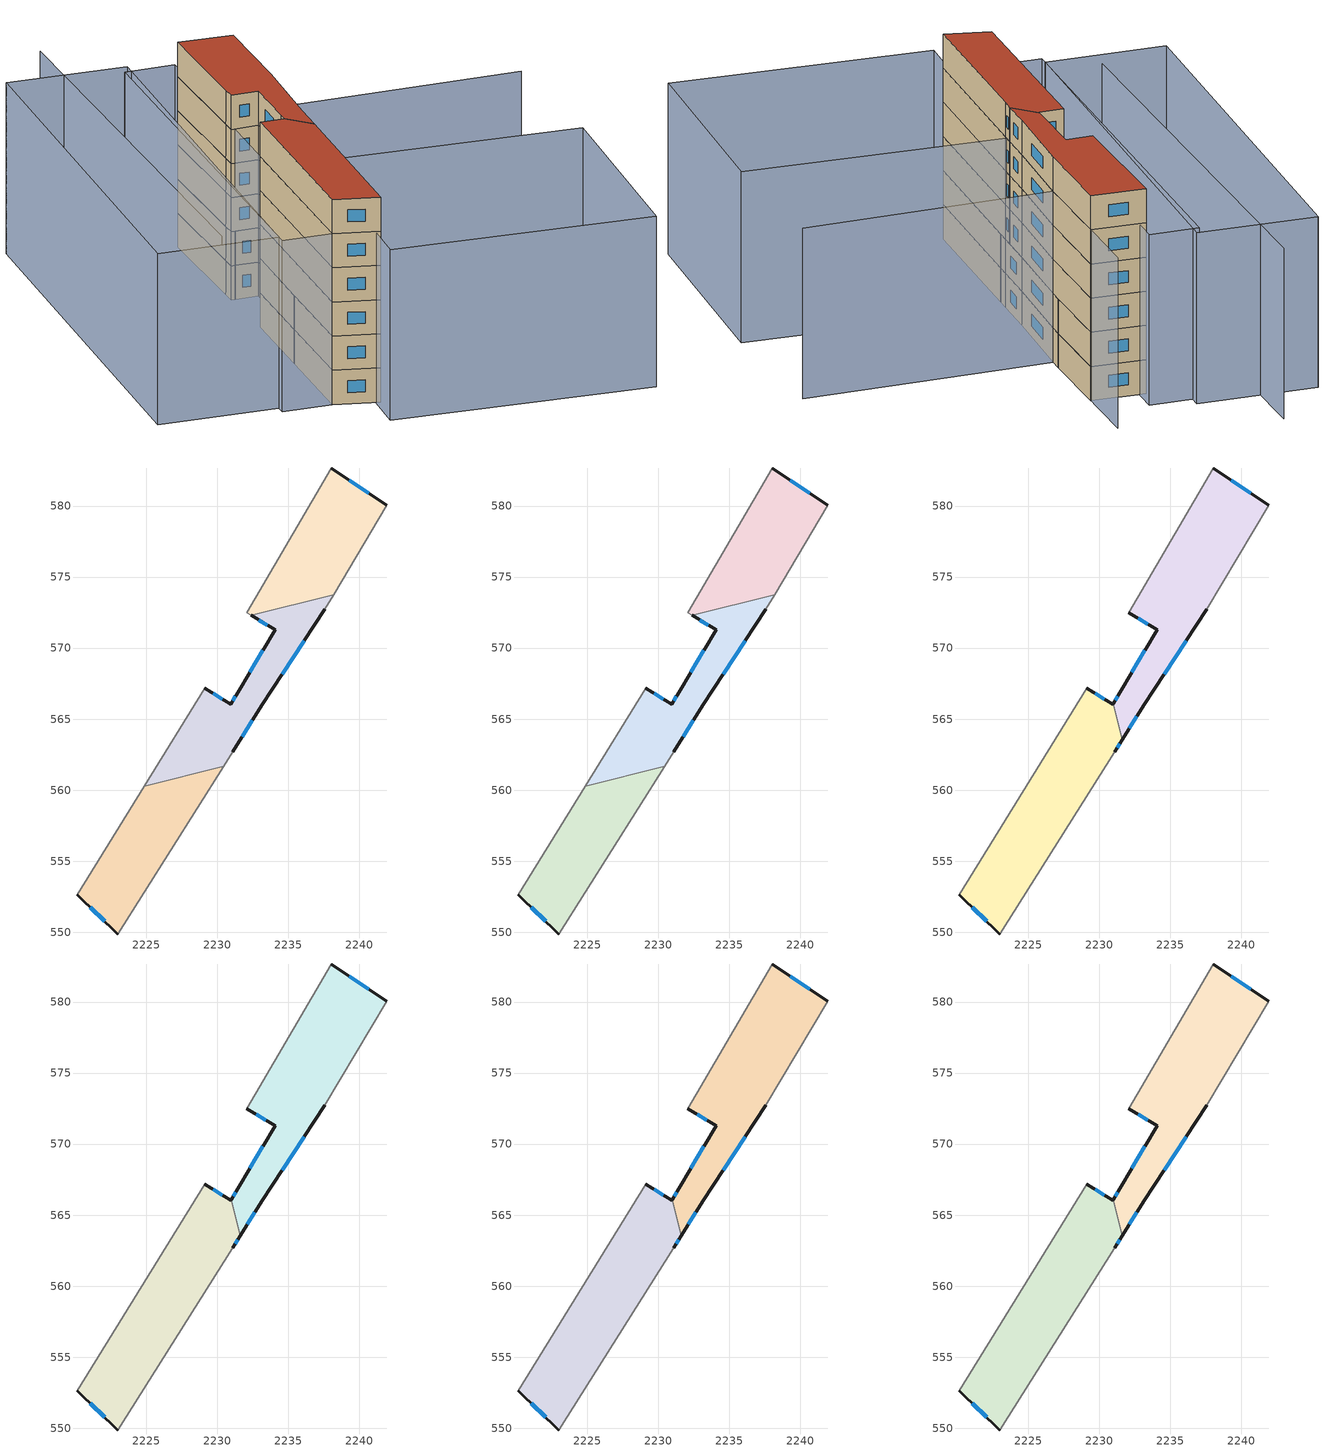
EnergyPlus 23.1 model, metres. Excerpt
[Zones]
e83cf6e7be845eeb_F0_dwelling_0
 floor ground (EU_floor_Construction): 2230.44,561.69 2222.99,549.88 2220.13,552.66 2224.85,560.28 z0
 wall outside (EU_wall_Construction): 2220.13,552.66 2222.99,549.88 z0:3
 wall adiabatic (EU_wall_Construction): 2222.99,549.88 2230.44,561.69 / 2224.85,560.28 2220.13,552.66 z0:3
 wall to e83cf6e7be845eeb_F0_dwelling_1 (EU_wall_Construction): 2230.44,561.69 2224.85,560.28 z0:3
 window (EU_Window_Construction): 2221.06,551.75 2222.06,550.78 z0.98:2.02
e83cf6e7be845eeb_F0_dwelling_1
 floor ground (EU_floor_Construction): 2238.18,573.77 2237.56,572.72 2233.12,565.97 2231.07,562.7 2230.44,561.69 2224.85,560.28 2229.12,567.17 2230.93,566.04 2231.43,566.87 2234.07,571.29 2232.38,572.3 z0
 wall outside (EU_wall_Construction): 2231.07,562.7 2233.12,565.97 2237.56,572.72 / 2232.38,572.3 2234.07,571.29 2231.43,566.87 2230.93,566.04 2229.12,567.17 z0:3
 wall adiabatic (EU_wall_Construction): 2237.56,572.72 2238.18,573.77 / 2230.44,561.69 2231.07,562.7 / 2229.12,567.17 2224.85,560.28 z0:3
 wall to e83cf6e7be845eeb_F0_dwelling_2 (EU_wall_Construction): 2238.18,573.77 2232.38,572.3 z0:3
 window (EU_Window_Construction): 2234.56,568.17 2236.12,570.53 / 2231.74,563.76 2232.45,564.91 / 2230.34,566.41 2229.71,566.8 / 2231.27,566.6 2231.09,566.3 / 2233.21,569.85 2232.29,568.31 / 2232.93,571.97 2233.52,571.62 z0.98:2.02
e83cf6e7be845eeb_F0_dwelling_2
 floor ground (EU_floor_Construction): 2241.93,580.07 2238.18,573.77 2232.38,572.3 2232.07,572.49 2232.68,573.5 2238.02,582.67 z0
 wall outside (EU_wall_Construction): 2241.93,580.07 2238.02,582.67 z0:3
 wall adiabatic (EU_wall_Construction): 2238.18,573.77 2241.93,580.07 / 2238.02,582.67 2232.68,573.5 2232.07,572.49 2232.38,572.3 z0:3
 window (EU_Window_Construction): 2240.66,580.91 2239.29,581.83 z0.98:2.02
e83cf6e7be845eeb_F1_dwelling_0
 floor to e83cf6e7be845eeb_F0_dwelling_0 (EU_floor_Construction): 2230.44,561.69 2222.99,549.88 2220.13,552.66 2224.85,560.28 z3
 wall outside (EU_wall_Construction): 2220.13,552.66 2222.99,549.88 z3:6
 wall adiabatic (EU_wall_Construction): 2222.99,549.88 2230.44,561.69 / 2224.85,560.28 2220.13,552.66 z3:6
 wall to e83cf6e7be845eeb_F1_dwelling_1 (EU_wall_Construction): 2230.44,561.69 2224.85,560.28 z3:6
 window (EU_Window_Construction): 2221.06,551.75 2222.06,550.78 z3.98:5.02
e83cf6e7be845eeb_F1_dwelling_1
 floor to e83cf6e7be845eeb_F0_dwelling_1 (EU_floor_Construction): 2238.18,573.77 2237.56,572.72 2233.12,565.97 2231.07,562.7 2230.44,561.69 2224.85,560.28 2229.12,567.17 2230.93,566.04 2231.43,566.87 2234.07,571.29 2232.38,572.3 z3
 wall outside (EU_wall_Construction): 2231.07,562.7 2233.12,565.97 2237.56,572.72 / 2232.38,572.3 2234.07,571.29 2231.43,566.87 2230.93,566.04 2229.12,567.17 z3:6
 wall adiabatic (EU_wall_Construction): 2237.56,572.72 2238.18,573.77 / 2230.44,561.69 2231.07,562.7 / 2229.12,567.17 2224.85,560.28 z3:6
 wall to e83cf6e7be845eeb_F1_dwelling_2 (EU_wall_Construction): 2238.18,573.77 2232.38,572.3 z3:6
 window (EU_Window_Construction): 2234.56,568.17 2236.12,570.53 / 2231.74,563.76 2232.45,564.91 / 2230.34,566.41 2229.71,566.8 / 2231.27,566.6 2231.09,566.3 / 2233.21,569.85 2232.29,568.31 / 2232.93,571.97 2233.52,571.62 z3.98:5.02
e83cf6e7be845eeb_F1_dwelling_2
 floor to e83cf6e7be845eeb_F0_dwelling_2 (EU_floor_Construction): 2241.93,580.07 2238.18,573.77 2232.38,572.3 2232.07,572.49 2232.68,573.5 2238.02,582.67 z3
 wall outside (EU_wall_Construction): 2241.93,580.07 2238.02,582.67 z3:6
 wall adiabatic (EU_wall_Construction): 2238.18,573.77 2241.93,580.07 / 2238.02,582.67 2232.68,573.5 2232.07,572.49 2232.38,572.3 z3:6
 window (EU_Window_Construction): 2240.66,580.91 2239.29,581.83 z3.98:5.02
e83cf6e7be845eeb_F2_dwelling_0
 floor to e83cf6e7be845eeb_F1_dwelling_1 (EU_floor_Construction): 2238.18,573.77 2237.56,572.72 2233.12,565.97 2231.61,563.56 2230.97,566.09 2231.43,566.87 2234.07,571.29 2232.38,572.3 z6
 floor to e83cf6e7be845eeb_F1_dwelling_2 (EU_floor_Construction): 2241.93,580.07 2238.18,573.77 2232.38,572.3 2232.07,572.49 2232.68,573.5 2238.02,582.67 z6
 wall outside (EU_wall_Construction): 2241.93,580.07 2238.02,582.67 / 2231.61,563.56 2233.12,565.97 2237.56,572.72 / 2232.07,572.49 2234.07,571.29 2231.43,566.87 2230.96,566.09 z6:9
 wall adiabatic (EU_wall_Construction): 2238.02,582.67 2232.68,573.5 2232.07,572.49 / 2237.56,572.72 2241.93,580.07 z6:9
 wall to e83cf6e7be845eeb_F2_dwelling_1 (EU_wall_Construction): 2230.97,566.09 2231.61,563.56 z6:9
 window (EU_Window_Construction): 2240.66,580.91 2239.29,581.83 / 2234.56,568.17 2236.12,570.53 / 2232.1,564.34 2232.63,565.19 / 2231.28,566.61 2231.12,566.34 / 2233.21,569.85 2232.29,568.31 / 2232.72,572.1 2233.42,571.68 z6.98:8.02
e83cf6e7be845eeb_F2_dwelling_1
 floor to e83cf6e7be845eeb_F1_dwelling_0 (EU_floor_Construction): 2230.44,561.69 2222.99,549.88 2220.13,552.66 2224.85,560.28 z6
 floor to e83cf6e7be845eeb_F1_dwelling_1 (EU_floor_Construction): 2230.97,566.09 2231.61,563.56 2231.07,562.7 2230.44,561.69 2224.85,560.28 2229.12,567.17 2230.93,566.04 z6
 wall outside (EU_wall_Construction): 2220.13,552.66 2222.99,549.88 / 2230.96,566.09 2230.93,566.04 2229.12,567.17 / 2231.07,562.7 2231.61,563.56 z6:9
 wall adiabatic (EU_wall_Construction): 2229.12,567.17 2220.13,552.66 / 2222.99,549.88 2231.07,562.7 z6:9
 window (EU_Window_Construction): 2221.06,551.75 2222.06,550.78 / 2230.34,566.41 2229.71,566.8 / 2231.24,562.98 2231.43,563.28 z6.98:8.02
e83cf6e7be845eeb_F3_dwelling_0
 floor to e83cf6e7be845eeb_F2_dwelling_0 (EU_floor_Construction): 2241.93,580.07 2237.56,572.72 2233.12,565.97 2231.61,563.56 2230.96,566.09 2231.43,566.87 2234.07,571.29 2232.07,572.49 2232.68,573.5 2238.02,582.67 z9
 wall outside (EU_wall_Construction): 2241.93,580.07 2238.02,582.67 / 2231.61,563.56 2233.12,565.97 2237.56,572.72 / 2232.07,572.49 2234.07,571.29 2231.43,566.87 2230.96,566.09 z9:12
 wall adiabatic (EU_wall_Construction): 2238.02,582.67 2232.68,573.5 2232.07,572.49 / 2237.56,572.72 2241.93,580.07 z9:12
 wall to e83cf6e7be845eeb_F3_dwelling_1 (EU_wall_Construction): 2230.97,566.09 2231.61,563.56 z9:12
 window (EU_Window_Construction): 2240.66,580.91 2239.29,581.83 / 2234.56,568.17 2236.12,570.53 / 2232.1,564.34 2232.63,565.19 / 2231.28,566.61 2231.12,566.34 / 2233.21,569.85 2232.29,568.31 / 2232.72,572.1 2233.42,571.68 z9.98:11.02
e83cf6e7be845eeb_F3_dwelling_1
 floor to e83cf6e7be845eeb_F2_dwelling_1 (EU_floor_Construction): 2230.96,566.09 2231.61,563.56 2231.07,562.7 2222.99,549.88 2220.13,552.66 2229.12,567.17 2230.93,566.04 z9
 wall outside (EU_wall_Construction): 2220.13,552.66 2222.99,549.88 / 2230.96,566.09 2230.93,566.04 2229.12,567.17 / 2231.07,562.7 2231.61,563.56 z9:12
 wall adiabatic (EU_wall_Construction): 2229.12,567.17 2220.13,552.66 / 2222.99,549.88 2231.07,562.7 z9:12
 window (EU_Window_Construction): 2221.06,551.75 2222.06,550.78 / 2230.34,566.41 2229.71,566.8 / 2231.24,562.98 2231.43,563.28 z9.98:11.02
e83cf6e7be845eeb_F4_dwelling_0
 floor to e83cf6e7be845eeb_F3_dwelling_0 (EU_floor_Construction): 2241.93,580.07 2237.56,572.72 2233.12,565.97 2231.61,563.56 2230.96,566.09 2231.43,566.87 2234.07,571.29 2232.07,572.49 2232.68,573.5 2238.02,582.67 z12
 wall outside (EU_wall_Construction): 2241.93,580.07 2238.02,582.67 / 2231.61,563.56 2233.12,565.97 2237.56,572.72 / 2232.07,572.49 2234.07,571.29 2231.43,566.87 2230.96,566.09 z12:15
 wall adiabatic (EU_wall_Construction): 2238.02,582.67 2232.68,573.5 2232.07,572.49 / 2237.56,572.72 2241.93,580.07 z12:15
 wall to e83cf6e7be845eeb_F4_dwelling_1 (EU_wall_Construction): 2230.97,566.09 2231.61,563.56 z12:15
 window (EU_Window_Construction): 2240.66,580.91 2239.29,581.83 / 2234.56,568.17 2236.12,570.53 / 2232.1,564.34 2232.63,565.19 / 2231.28,566.61 2231.12,566.34 / 2233.21,569.85 2232.29,568.31 / 2232.72,572.1 2233.42,571.68 z12.98:14.02
e83cf6e7be845eeb_F4_dwelling_1
 floor to e83cf6e7be845eeb_F3_dwelling_1 (EU_floor_Construction): 2230.96,566.09 2231.61,563.56 2231.07,562.7 2222.99,549.88 2220.13,552.66 2229.12,567.17 2230.93,566.04 z12
 wall outside (EU_wall_Construction): 2220.13,552.66 2222.99,549.88 / 2230.96,566.09 2230.93,566.04 2229.12,567.17 / 2231.07,562.7 2231.61,563.56 z12:15
 wall adiabatic (EU_wall_Construction): 2229.12,567.17 2220.13,552.66 / 2222.99,549.88 2231.07,562.7 z12:15
 window (EU_Window_Construction): 2221.06,551.75 2222.06,550.78 / 2230.34,566.41 2229.71,566.8 / 2231.24,562.98 2231.43,563.28 z12.98:14.02
e83cf6e7be845eeb_F5_dwelling_0
 floor to e83cf6e7be845eeb_F4_dwelling_0 (EU_floor_Construction): 2241.93,580.07 2237.56,572.72 2233.12,565.97 2231.61,563.56 2230.96,566.09 2231.43,566.87 2234.07,571.29 2232.07,572.49 2232.68,573.5 2238.02,582.67 z15
 wall outside (EU_wall_Construction): 2241.93,580.07 2238.02,582.67 / 2231.61,563.56 2233.12,565.97 2237.56,572.72 / 2232.07,572.49 2234.07,571.29 2231.43,566.87 2230.96,566.09 z15:18
 wall adiabatic (EU_wall_Construction): 2238.02,582.67 2232.68,573.5 2232.07,572.49 / 2237.56,572.72 2241.93,580.07 z15:18
 wall to e83cf6e7be845eeb_F5_dwelling_1 (EU_wall_Construction): 2230.97,566.09 2231.61,563.56 z15:18
 window (EU_Window_Construction): 2240.66,580.91 2239.29,581.83 / 2234.56,568.17 2236.12,570.53 / 2232.1,564.34 2232.63,565.19 / 2231.28,566.61 2231.12,566.34 / 2233.21,569.85 2232.29,568.31 / 2232.72,572.1 2233.42,571.68 z15.98:17.02
 roof outside (EU_roof_Construction): 2233.12,565.97 2237.56,572.72 2241.93,580.07 2238.02,582.67 2232.68,573.5 2232.07,572.49 2234.07,571.29 2231.43,566.87 2230.96,566.09 2231.61,563.56 z18
e83cf6e7be845eeb_F5_dwelling_1
 floor to e83cf6e7be845eeb_F4_dwelling_1 (EU_floor_Construction): 2230.96,566.09 2231.61,563.56 2231.07,562.7 2222.99,549.88 2220.13,552.66 2229.12,567.17 2230.93,566.04 z15
 wall outside (EU_wall_Construction): 2220.13,552.66 2222.99,549.88 / 2230.96,566.09 2230.93,566.04 2229.12,567.17 / 2231.07,562.7 2231.61,563.56 z15:18
 wall adiabatic (EU_wall_Construction): 2229.12,567.17 2220.13,552.66 / 2222.99,549.88 2231.07,562.7 z15:18
 window (EU_Window_Construction): 2221.06,551.75 2222.06,550.78 / 2230.34,566.41 2229.71,566.8 / 2231.24,562.98 2231.43,563.28 z15.98:17.02
 roof outside (EU_roof_Construction): 2222.99,549.88 2231.07,562.7 2231.61,563.56 2230.96,566.09 2230.93,566.04 2229.12,567.17 2220.13,552.66 z18
shading: 2235.22,594.65 2214.25,559.36 / 2256.08,561.56 2237.51,572.75 / 2237.51,572.75 2245.1,585.32 / 2239.76,584.36 2220.13,552.66 / 2220.13,552.66 2216.47,554.92 / 2216.47,554.92 2236.1,586.62 / 2236.1,586.62 2239.76,584.36 / 2249.99,550.39 2239.26,534.36 / 2239.26,534.36 2220.5,546.93 / 2220.5,546.93 2231.24,562.95 / 2231.24,562.95 2249.99,550.39 / 2237.1,587.17 2216.87,555.57 / 2216.87,555.57 2208.13,561.16 / 2208.13,561.16 2228.36,592.77 / 2228.36,592.77 2237.1,587.17 z0:15
[Building]
EU S2 Campaign: North Axis=0; Terrain=City; Solar Distribution=FullExterior
[Site:Location]
Bologna: Latitude=44.5; Longitude=11.25; Time Zone=1; Elevation=37
[SizingPeriod:WeatherFileDays]
AnnualSizingPeriod: Begin Month=1; Begin Day of Month=1; End Month=12; End Day of Month=31; Day of Week for Start Day=Monday; Use Weather File Daylight Saving Period=No; Use Weather File Rain and Snow Indicators=No
[MATERIAL]
EU_InternalMass_Material: Roughness=MediumRough; Thickness=0.1; Conductivity=1; Density=1800; Specific Heat=900; Thermal Absorptance=0.9; Solar Absorptance=0.7; Visible Absorptance=0.7
[MATERIAL:NOMASS] Roughness=MediumRough; Thermal Absorptance=0.9; Solar Absorptance=0.7; Visible Absorptance=0.7
Name | Thermal Resistance
EU_wall_NoMass | 0.905828
EU_roof_NoMass | 0.37593
EU_floor_NoMass | 0.67114
[WINDOWMATERIAL:SIMPLEGLAZINGSYSTEM]
EU_Window_SimpleGlazing: UFactor=4.52486; Solar Heat Gain Coefficient=0.85; Visible Transmittance=0.85
[CONSTRUCTION]
EU_wall_Construction: EU_wall_NoMass
EU_roof_Construction: EU_roof_NoMass
EU_floor_Construction: EU_floor_NoMass
EU_Window_Construction: EU_Window_SimpleGlazing
EU_InternalMass_Construction: EU_InternalMass_Material
[ZONE] Type=1; Multiplier=1; Ceiling Height=autocalculate; Floor Area=autocalculate; Part of Total Floor Area=Yes
Name | Volume
e83cf6e7be845eeb_F0_dwelling_0; e83cf6e7be845eeb_F1_dwelling_0 | 135.653
e83cf6e7be845eeb_F2_dwelling_0 | 203.459
e83cf6e7be845eeb_F3_dwelling_0; e83cf6e7be845eeb_F4_dwelling_0; e83cf6e7be845eeb_F5_dwelling_0 | 203.461
e83cf6e7be845eeb_F0_dwelling_1 | 135.645
e83cf6e7be845eeb_F1_dwelling_1 | 135.643
e83cf6e7be845eeb_F2_dwelling_1; e83cf6e7be845eeb_F3_dwelling_1; e83cf6e7be845eeb_F4_dwelling_1; e83cf6e7be845eeb_F5_dwelling_1 | 203.463
e83cf6e7be845eeb_F0_dwelling_2 | 135.638
e83cf6e7be845eeb_F1_dwelling_2 | 135.639
[INTERNALMASS] Construction=EU_InternalMass_Construction
Name | Zone or ZoneList | Surface Area
e83cf6e7be845eeb_F0_dwelling_0_EU_InternalMass | e83cf6e7be845eeb_F0_dwelling_0 | 45.2179
e83cf6e7be845eeb_F0_dwelling_1_EU_InternalMass | e83cf6e7be845eeb_F0_dwelling_1 | 45.2148
e83cf6e7be845eeb_F0_dwelling_2_EU_InternalMass | e83cf6e7be845eeb_F0_dwelling_2 | 45.213
e83cf6e7be845eeb_F1_dwelling_0_EU_InternalMass | e83cf6e7be845eeb_F1_dwelling_0 | 45.2179
e83cf6e7be845eeb_F1_dwelling_1_EU_InternalMass | e83cf6e7be845eeb_F1_dwelling_1 | 45.2148
e83cf6e7be845eeb_F1_dwelling_2_EU_InternalMass | e83cf6e7be845eeb_F1_dwelling_2 | 45.213
e83cf6e7be845eeb_F2_dwelling_0_EU_InternalMass | e83cf6e7be845eeb_F2_dwelling_0 | 67.8204
e83cf6e7be845eeb_F2_dwelling_1_EU_InternalMass | e83cf6e7be845eeb_F2_dwelling_1 | 67.821
e83cf6e7be845eeb_F3_dwelling_0_EU_InternalMass | e83cf6e7be845eeb_F3_dwelling_0 | 67.8204
e83cf6e7be845eeb_F3_dwelling_1_EU_InternalMass | e83cf6e7be845eeb_F3_dwelling_1 | 67.821
e83cf6e7be845eeb_F4_dwelling_0_EU_InternalMass | e83cf6e7be845eeb_F4_dwelling_0 | 67.8204
e83cf6e7be845eeb_F4_dwelling_1_EU_InternalMass | e83cf6e7be845eeb_F4_dwelling_1 | 67.821
e83cf6e7be845eeb_F5_dwelling_0_EU_InternalMass | e83cf6e7be845eeb_F5_dwelling_0 | 67.8204
e83cf6e7be845eeb_F5_dwelling_1_EU_InternalMass | e83cf6e7be845eeb_F5_dwelling_1 | 67.821
[OTHEREQUIPMENT] Fuel Type=Electricity; Design Level Calculation Method=Watts/Area; Power per Zone Floor Area=1; Fraction Latent=0; Fraction Radiant=0; Fraction Lost=0; Carbon Dioxide Generation Rate=0; EndUse Subcategory=EU_Step8_InternalGains
Name | Zone or ZoneList or Space or SpaceList | Schedule
EU_Step8_InternalGain_e83cf6e7be845eeb_F0_dwelling_0_f000 | e83cf6e7be845eeb_F0_dwelling_0 | EU_Step8_GainSchedule_e83cf6e7be845eeb_F0_dwelling_0_f000
EU_Step8_InternalGain_e83cf6e7be845eeb_F0_dwelling_1_f000 | e83cf6e7be845eeb_F0_dwelling_1 | EU_Step8_GainSchedule_e83cf6e7be845eeb_F0_dwelling_1_f000
EU_Step8_InternalGain_e83cf6e7be845eeb_F0_dwelling_2_f000 | e83cf6e7be845eeb_F0_dwelling_2 | EU_Step8_GainSchedule_e83cf6e7be845eeb_F0_dwelling_2_f000
EU_Step8_InternalGain_e83cf6e7be845eeb_F1_dwelling_0_f000 | e83cf6e7be845eeb_F1_dwelling_0 | EU_Step8_GainSchedule_e83cf6e7be845eeb_F1_dwelling_0_f000
EU_Step8_InternalGain_e83cf6e7be845eeb_F1_dwelling_1_f000 | e83cf6e7be845eeb_F1_dwelling_1 | EU_Step8_GainSchedule_e83cf6e7be845eeb_F1_dwelling_1_f000
EU_Step8_InternalGain_e83cf6e7be845eeb_F1_dwelling_2_f000 | e83cf6e7be845eeb_F1_dwelling_2 | EU_Step8_GainSchedule_e83cf6e7be845eeb_F1_dwelling_2_f000
EU_Step8_InternalGain_e83cf6e7be845eeb_F2_dwelling_0_f000 | e83cf6e7be845eeb_F2_dwelling_0 | EU_Step8_GainSchedule_e83cf6e7be845eeb_F2_dwelling_0_f000
EU_Step8_InternalGain_e83cf6e7be845eeb_F2_dwelling_1_f000 | e83cf6e7be845eeb_F2_dwelling_1 | EU_Step8_GainSchedule_e83cf6e7be845eeb_F2_dwelling_1_f000
EU_Step8_InternalGain_e83cf6e7be845eeb_F3_dwelling_0_f000 | e83cf6e7be845eeb_F3_dwelling_0 | EU_Step8_GainSchedule_e83cf6e7be845eeb_F3_dwelling_0_f000
EU_Step8_InternalGain_e83cf6e7be845eeb_F3_dwelling_1_f000 | e83cf6e7be845eeb_F3_dwelling_1 | EU_Step8_GainSchedule_e83cf6e7be845eeb_F3_dwelling_1_f000
EU_Step8_InternalGain_e83cf6e7be845eeb_F4_dwelling_0_f000 | e83cf6e7be845eeb_F4_dwelling_0 | EU_Step8_GainSchedule_e83cf6e7be845eeb_F4_dwelling_0_f000
EU_Step8_InternalGain_e83cf6e7be845eeb_F4_dwelling_1_f000 | e83cf6e7be845eeb_F4_dwelling_1 | EU_Step8_GainSchedule_e83cf6e7be845eeb_F4_dwelling_1_f000
EU_Step8_InternalGain_e83cf6e7be845eeb_F5_dwelling_0_f000 | e83cf6e7be845eeb_F5_dwelling_0 | EU_Step8_GainSchedule_e83cf6e7be845eeb_F5_dwelling_0_f000
EU_Step8_InternalGain_e83cf6e7be845eeb_F5_dwelling_1_f000 | e83cf6e7be845eeb_F5_dwelling_1 | EU_Step8_GainSchedule_e83cf6e7be845eeb_F5_dwelling_1_f000
[ZONEVENTILATION:DESIGNFLOWRATE] Schedule=EU_AlwaysOn; Design Flow Rate Calculation Method=AirChanges/Hour; Air Changes per Hour=0.73129; Ventilation Type=Natural; Fan Pressure Rise=0; Fan Total Efficiency=1; Constant Term Coefficient=1; Temperature Term Coefficient=0; Velocity Term Coefficient=0; Velocity Squared Term Coefficient=0; Minimum Indoor Temperature=-100; Maximum Indoor Temperature=100; Delta Temperature=-100; Minimum Outdoor Temperature=-100; Maximum Outdoor Temperature=100; Maximum Wind Speed=40
Name | Zone or ZoneList or Space or SpaceList
EU_ConstantAir_e83cf6e7be845eeb_F0_dwelling_0 | e83cf6e7be845eeb_F0_dwelling_0
EU_ConstantAir_e83cf6e7be845eeb_F0_dwelling_1 | e83cf6e7be845eeb_F0_dwelling_1
EU_ConstantAir_e83cf6e7be845eeb_F0_dwelling_2 | e83cf6e7be845eeb_F0_dwelling_2
EU_ConstantAir_e83cf6e7be845eeb_F1_dwelling_0 | e83cf6e7be845eeb_F1_dwelling_0
EU_ConstantAir_e83cf6e7be845eeb_F1_dwelling_1 | e83cf6e7be845eeb_F1_dwelling_1
EU_ConstantAir_e83cf6e7be845eeb_F1_dwelling_2 | e83cf6e7be845eeb_F1_dwelling_2
EU_ConstantAir_e83cf6e7be845eeb_F2_dwelling_0 | e83cf6e7be845eeb_F2_dwelling_0
EU_ConstantAir_e83cf6e7be845eeb_F2_dwelling_1 | e83cf6e7be845eeb_F2_dwelling_1
EU_ConstantAir_e83cf6e7be845eeb_F3_dwelling_0 | e83cf6e7be845eeb_F3_dwelling_0
EU_ConstantAir_e83cf6e7be845eeb_F3_dwelling_1 | e83cf6e7be845eeb_F3_dwelling_1
EU_ConstantAir_e83cf6e7be845eeb_F4_dwelling_0 | e83cf6e7be845eeb_F4_dwelling_0
EU_ConstantAir_e83cf6e7be845eeb_F4_dwelling_1 | e83cf6e7be845eeb_F4_dwelling_1
EU_ConstantAir_e83cf6e7be845eeb_F5_dwelling_0 | e83cf6e7be845eeb_F5_dwelling_0
EU_ConstantAir_e83cf6e7be845eeb_F5_dwelling_1 | e83cf6e7be845eeb_F5_dwelling_1
[HVACTEMPLATE:THERMOSTAT] Constant Heating Setpoint=20; Constant Cooling Setpoint=50
EU_HeatOnly_e83cf6e7be845eeb_F0_dwelling_0; EU_HeatOnly_e83cf6e7be845eeb_F0_dwelling_1; EU_HeatOnly_e83cf6e7be845eeb_F0_dwelling_2; EU_HeatOnly_e83cf6e7be845eeb_F1_dwelling_0; EU_HeatOnly_e83cf6e7be845eeb_F1_dwelling_1; EU_HeatOnly_e83cf6e7be845eeb_F1_dwelling_2; EU_HeatOnly_e83cf6e7be845eeb_F2_dwelling_0; EU_HeatOnly_e83cf6e7be845eeb_F2_dwelling_1; EU_HeatOnly_e83cf6e7be845eeb_F3_dwelling_0; EU_HeatOnly_e83cf6e7be845eeb_F3_dwelling_1; EU_HeatOnly_e83cf6e7be845eeb_F4_dwelling_0; EU_HeatOnly_e83cf6e7be845eeb_F4_dwelling_1; EU_HeatOnly_e83cf6e7be845eeb_F5_dwelling_0; EU_HeatOnly_e83cf6e7be845eeb_F5_dwelling_1
[HVACTEMPLATE:ZONE:IDEALLOADSAIRSYSTEM] System Availability Schedule=EU_AlwaysOn; Maximum Heating Supply Air Temperature=50; Minimum Cooling Supply Air Temperature=13; Maximum Heating Supply Air Humidity Ratio=0.0156; Minimum Cooling Supply Air Humidity Ratio=0.0077; Heating Limit=NoLimit; Cooling Limit=NoLimit; Heating Availability Schedule=EU_AlwaysOn; Cooling Availability Schedule=EU_CoolingOff; Dehumidification Control Type=ConstantSensibleHeatRatio; Cooling Sensible Heat Ratio=0.7; Dehumidification Setpoint=60; Humidification Control Type=None; Humidification Setpoint=30; Outdoor Air Method=None; Outdoor Air Flow Rate per Person=0.00944; Outdoor Air Flow Rate per Zone Floor Area=0; Outdoor Air Flow Rate per Zone=0; Demand Controlled Ventilation Type=None; Outdoor Air Economizer Type=NoEconomizer; Heat Recovery Type=None; Sensible Heat Recovery Effectiveness=0.7; Latent Heat Recovery Effectiveness=0.65
Name | Template Thermostat
e83cf6e7be845eeb_F0_dwelling_0 | EU_HeatOnly_e83cf6e7be845eeb_F0_dwelling_0
e83cf6e7be845eeb_F0_dwelling_1 | EU_HeatOnly_e83cf6e7be845eeb_F0_dwelling_1
e83cf6e7be845eeb_F0_dwelling_2 | EU_HeatOnly_e83cf6e7be845eeb_F0_dwelling_2
e83cf6e7be845eeb_F1_dwelling_0 | EU_HeatOnly_e83cf6e7be845eeb_F1_dwelling_0
e83cf6e7be845eeb_F1_dwelling_1 | EU_HeatOnly_e83cf6e7be845eeb_F1_dwelling_1
e83cf6e7be845eeb_F1_dwelling_2 | EU_HeatOnly_e83cf6e7be845eeb_F1_dwelling_2
e83cf6e7be845eeb_F2_dwelling_0 | EU_HeatOnly_e83cf6e7be845eeb_F2_dwelling_0
e83cf6e7be845eeb_F2_dwelling_1 | EU_HeatOnly_e83cf6e7be845eeb_F2_dwelling_1
e83cf6e7be845eeb_F3_dwelling_0 | EU_HeatOnly_e83cf6e7be845eeb_F3_dwelling_0
e83cf6e7be845eeb_F3_dwelling_1 | EU_HeatOnly_e83cf6e7be845eeb_F3_dwelling_1
e83cf6e7be845eeb_F4_dwelling_0 | EU_HeatOnly_e83cf6e7be845eeb_F4_dwelling_0
e83cf6e7be845eeb_F4_dwelling_1 | EU_HeatOnly_e83cf6e7be845eeb_F4_dwelling_1
e83cf6e7be845eeb_F5_dwelling_0 | EU_HeatOnly_e83cf6e7be845eeb_F5_dwelling_0
e83cf6e7be845eeb_F5_dwelling_1 | EU_HeatOnly_e83cf6e7be845eeb_F5_dwelling_1
[SIZING:ZONE] Zone Cooling Design Supply Air Temperature Input Method=SupplyAirTemperature; Zone Cooling Design Supply Air Temperature=13; Zone Heating Design Supply Air Temperature Input Method=SupplyAirTemperature; Zone Heating Design Supply Air Temperature=50; Zone Cooling Design Supply Air Humidity Ratio=0.008; Zone Heating Design Supply Air Humidity Ratio=0.008; Cooling Design Air Flow Method=DesignDay; Cooling Design Air Flow Rate=0; Cooling Minimum Air Flow per Zone Floor Area=0.000762; Cooling Minimum Air Flow=0; Cooling Minimum Air Flow Fraction=0.2; Heating Design Air Flow Method=DesignDay; Heating Design Air Flow Rate=0; Heating Maximum Air Flow per Zone Floor Area=0.002032; Heating Maximum Air Flow=0.141576; Heating Maximum Air Flow Fraction=0.3; Account for Dedicated Outdoor Air System=No; Dedicated Outdoor Air System Control Strategy=NeutralSupplyAir; Dedicated Outdoor Air Low Setpoint Temperature for Design=autosize; Dedicated Outdoor Air High Setpoint Temperature for Design=autosize; Zone Load Sizing Method=Sensible Load Only No Latent Load; Zone Latent Cooling Design Supply Air Humidity Ratio Input Method=HumidityRatioDifference; Zone Cooling Design Supply Air Humidity Ratio Difference=0.005; Zone Latent Heating Design Supply Air Humidity Ratio Input Method=HumidityRatioDifference; Zone Humidification Design Supply Air Humidity Ratio Difference=0.005
e83cf6e7be845eeb_F0_dwelling_0; e83cf6e7be845eeb_F0_dwelling_1; e83cf6e7be845eeb_F0_dwelling_2; e83cf6e7be845eeb_F1_dwelling_0; e83cf6e7be845eeb_F1_dwelling_1; e83cf6e7be845eeb_F1_dwelling_2; e83cf6e7be845eeb_F2_dwelling_0; e83cf6e7be845eeb_F2_dwelling_1; e83cf6e7be845eeb_F3_dwelling_0; e83cf6e7be845eeb_F3_dwelling_1; e83cf6e7be845eeb_F4_dwelling_0; e83cf6e7be845eeb_F4_dwelling_1; e83cf6e7be845eeb_F5_dwelling_0; e83cf6e7be845eeb_F5_dwelling_1
[SCHEDULE:CONSTANT]
Name | Hourly Value
EU_AlwaysOn | 1
EU_CoolingOff | 0
[SCHEDULE:FILE] Column Number=1; Rows to Skip at Top=0; Number of Hours of Data=8760; Column Separator=Comma; Interpolate to Timestep=No; Minutes per Item=60; Adjust Schedule for Daylight Savings=Yes
Name | File
EU_Step8_GainSchedule_e83cf6e7be845eeb_F0_dwelling_0_f000 | ../../schedules/e83cf6e7be845eeb/e83cf6e7be845eeb_F0_dwelling_0_f000_gain.csv
EU_Step8_GainSchedule_e83cf6e7be845eeb_F0_dwelling_1_f000 | ../../schedules/e83cf6e7be845eeb/e83cf6e7be845eeb_F0_dwelling_1_f000_gain.csv
EU_Step8_GainSchedule_e83cf6e7be845eeb_F0_dwelling_2_f000 | ../../schedules/e83cf6e7be845eeb/e83cf6e7be845eeb_F0_dwelling_2_f000_gain.csv
EU_Step8_GainSchedule_e83cf6e7be845eeb_F1_dwelling_0_f000 | ../../schedules/e83cf6e7be845eeb/e83cf6e7be845eeb_F1_dwelling_0_f000_gain.csv
EU_Step8_GainSchedule_e83cf6e7be845eeb_F1_dwelling_1_f000 | ../../schedules/e83cf6e7be845eeb/e83cf6e7be845eeb_F1_dwelling_1_f000_gain.csv
EU_Step8_GainSchedule_e83cf6e7be845eeb_F1_dwelling_2_f000 | ../../schedules/e83cf6e7be845eeb/e83cf6e7be845eeb_F1_dwelling_2_f000_gain.csv
EU_Step8_GainSchedule_e83cf6e7be845eeb_F2_dwelling_0_f000 | ../../schedules/e83cf6e7be845eeb/e83cf6e7be845eeb_F2_dwelling_0_f000_gain.csv
EU_Step8_GainSchedule_e83cf6e7be845eeb_F2_dwelling_1_f000 | ../../schedules/e83cf6e7be845eeb/e83cf6e7be845eeb_F2_dwelling_1_f000_gain.csv
EU_Step8_GainSchedule_e83cf6e7be845eeb_F3_dwelling_0_f000 | ../../schedules/e83cf6e7be845eeb/e83cf6e7be845eeb_F3_dwelling_0_f000_gain.csv
EU_Step8_GainSchedule_e83cf6e7be845eeb_F3_dwelling_1_f000 | ../../schedules/e83cf6e7be845eeb/e83cf6e7be845eeb_F3_dwelling_1_f000_gain.csv
EU_Step8_GainSchedule_e83cf6e7be845eeb_F4_dwelling_0_f000 | ../../schedules/e83cf6e7be845eeb/e83cf6e7be845eeb_F4_dwelling_0_f000_gain.csv
EU_Step8_GainSchedule_e83cf6e7be845eeb_F4_dwelling_1_f000 | ../../schedules/e83cf6e7be845eeb/e83cf6e7be845eeb_F4_dwelling_1_f000_gain.csv
EU_Step8_GainSchedule_e83cf6e7be845eeb_F5_dwelling_0_f000 | ../../schedules/e83cf6e7be845eeb/e83cf6e7be845eeb_F5_dwelling_0_f000_gain.csv
EU_Step8_GainSchedule_e83cf6e7be845eeb_F5_dwelling_1_f000 | ../../schedules/e83cf6e7be845eeb/e83cf6e7be845eeb_F5_dwelling_1_f000_gain.csv
